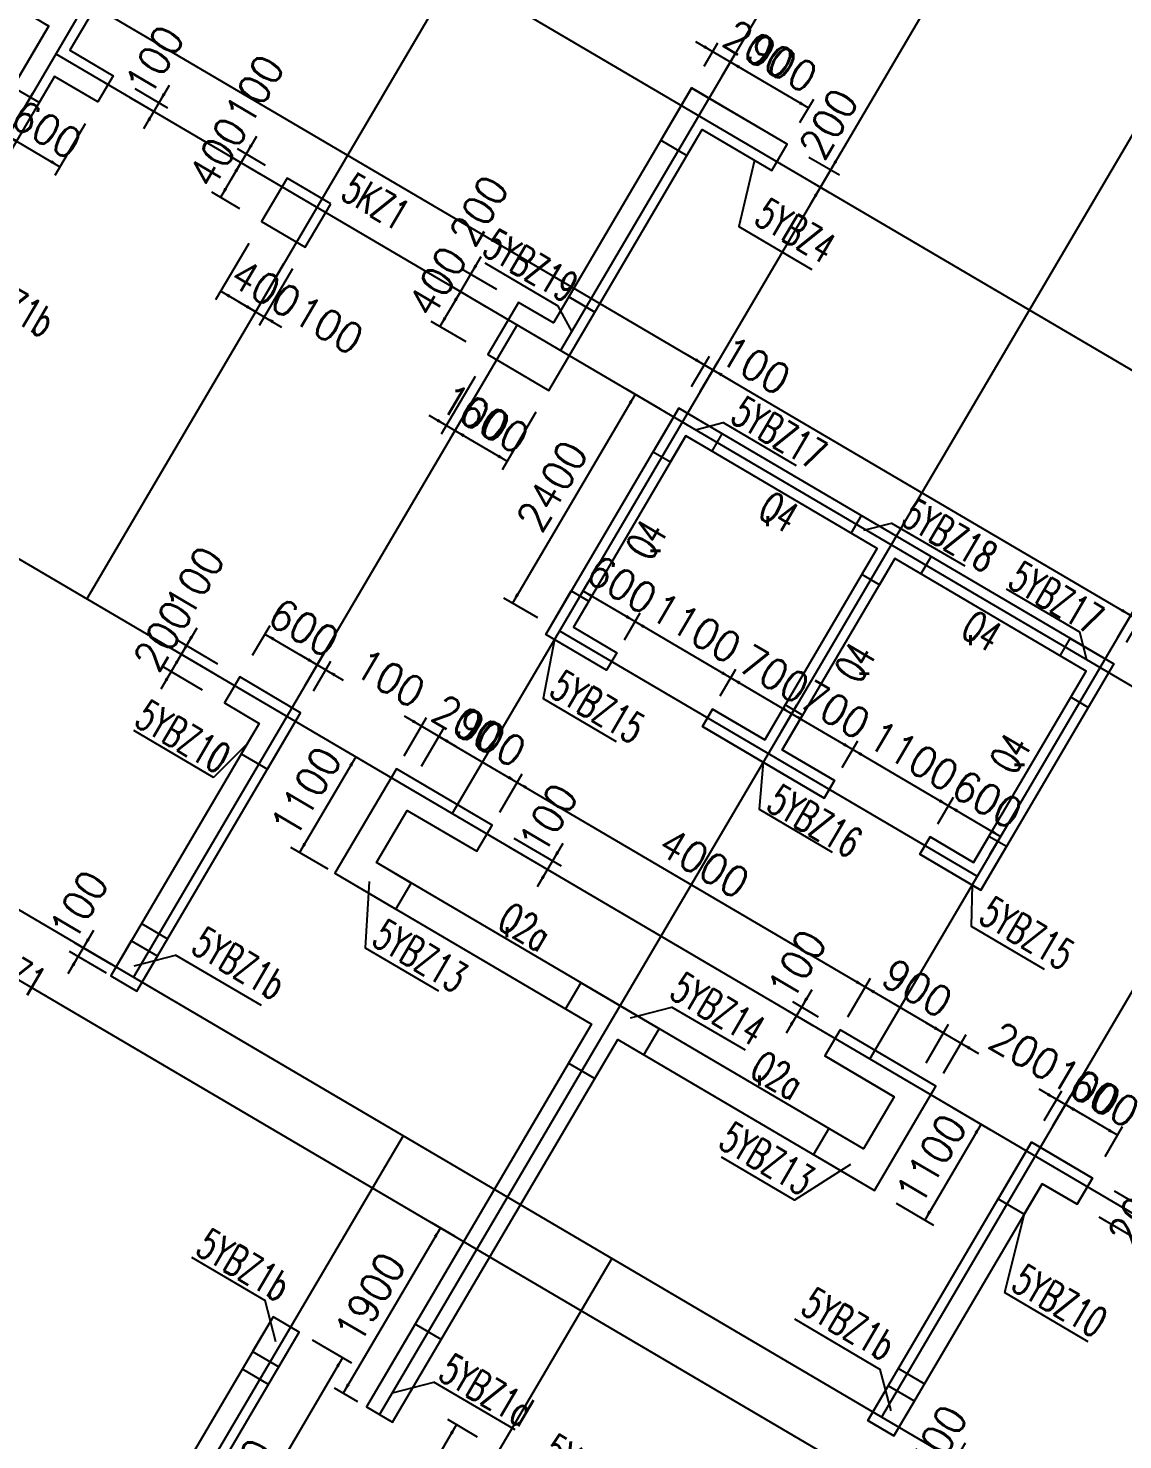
# Model space of a CAD drawing. Extents: x 387171 to 699106, y 11966 to 245688.
# Drawn here: x 504530 to 515374, y 169852 to 183842 of the extents above; entities that cross this region are included whole.
import ezdxf

# ---------------------------------------------------------------- set-up
doc = ezdxf.new("R2010")
doc.units = 0
doc.header["$LTSCALE"] = 100
doc.header["$MEASUREMENT"] = 0
doc.linetypes.add('DASHED', pattern=[19.05, 12.7, -6.35])
for name, color, linetype in [('b边缘构件', 235, 'Continuous'), ('colu-主楼', 7, 'Continuous'), ('COLU_DASH', 9, 'DASHED'), ('DOTE', 253, 'Continuous'), ('wall-主楼', 2, 'Continuous'), ('Y阴影', 254, 'Continuous'), ('剪力墙身标注', 7, 'Continuous'), ('小尺寸', 4, 'Continuous'), ('边缘构件标注', 1, 'Continuous')]:
    doc.layers.add(name, color=color, linetype=linetype)
doc.styles.get("Standard").update_dxf_attribs({"font": 'standard'})
doc.dimstyles.get("Standard").update_dxf_attribs({"dimtxt": 300, "dimasz": 100, "dimexe": 100, "dimexo": 250, "dimgap": 100, "dimtad": 0, "dimtoh": 1, "dimdec": 0, "dimdsep": 46, "dimcen": 0.09, "dimclrt": 7, "dimadec": 0, "dimazin": 0, "dimtfac": 1, "dimtdec": 4, "dimtofl": 0, "dimtmove": 0, "dimatfit": 3, "dimfxl": 1, "dimtolj": 1, "dimtzin": 0, "dimarcsym": 0})

# ---------------------------------------------------------------- blocks, each defined once
blk = doc.blocks.new('*D4213')
at = {"layer": '小尺寸', "color": 0, "linetype": 'ByBlock', "lineweight": -2}
for p, q in [((506790, 182769), (506536, 182338)), ((506880, 182483), (506602, 182647)), ((506829, 182397), (506551, 182561))]:
    blk.add_line(p, q, dxfattribs=at)
for points in [[(506688, 182596), (506725, 182691), (506753, 182674)], [(506637, 182510), (506601, 182415), (506572, 182432)]]:
    blk.add_solid(points, dxfattribs=at)
at = {"layer": '小尺寸', "color": 7, "linetype": 'Continuous', "lineweight": -2, "insert": (506772, 183232), "char_height": 300, "width": 476.67, "attachment_point": 5, "rotation": 59.5454}
blk.add_mtext('100', dxfattribs=at)
blk = doc.blocks.new('*D2157')
at = {"layer": '小尺寸', "color": 0, "linetype": 'ByBlock', "lineweight": -2}
for p, q in [((506637, 182510), (506435, 182165)), ((506829, 182397), (506551, 182561)), ((506627, 182052), (506349, 182216))]:
    blk.add_line(p, q, dxfattribs=at)
for points in [[(506637, 182510), (506601, 182415), (506572, 182432)], [(506435, 182165), (506471, 182260), (506500, 182243)]]:
    blk.add_solid(points, dxfattribs=at)
at = {"layer": '小尺寸', "color": 7, "linetype": 'Continuous', "lineweight": -2, "insert": (506407, 182611), "char_height": 300, "width": 576.67, "attachment_point": 5, "rotation": 59.5454}
blk.add_mtext('400', dxfattribs=at)
blk = doc.blocks.new('*D893')
at = {"layer": '小尺寸', "color": 0, "linetype": 'ByBlock', "lineweight": -2}
for p, q in [((506716, 181710), (506386, 181150)), ((507060, 181507), (506731, 180947)), ((506437, 181236), (506782, 181033))]:
    blk.add_line(p, q, dxfattribs=at)
for points in [[(506437, 181236), (506531, 181200), (506515, 181171)], [(506782, 181033), (506687, 181070), (506704, 181098)]]:
    blk.add_solid(points, dxfattribs=at)
at = {"layer": '小尺寸', "color": 7, "linetype": 'Continuous', "lineweight": -2, "insert": (506883, 181264), "char_height": 300, "width": 576.67, "attachment_point": 5, "rotation": 329.5454}
blk.add_mtext('400', dxfattribs=at)
blk = doc.blocks.new('*D1438')
at = {"layer": '小尺寸', "color": 0, "linetype": 'ByBlock', "lineweight": -2}
for p, q in [((507060, 181507), (506731, 180947)), ((507147, 181457), (506817, 180896)), ((506609, 181135), (507040, 180881))]:
    blk.add_line(p, q, dxfattribs=at)
for points in [[(506782, 181033), (506687, 181070), (506704, 181098)], [(506868, 180983), (506962, 180946), (506946, 180917)]]:
    blk.add_solid(points, dxfattribs=at)
at = {"layer": '小尺寸', "color": 7, "linetype": 'Continuous', "lineweight": -2, "insert": (507503, 180899), "char_height": 300, "width": 476.67, "attachment_point": 5, "rotation": 329.5454}
blk.add_mtext('100', dxfattribs=at)
blk = doc.blocks.new('*D2884')
at = {"layer": '小尺寸', "color": 0, "linetype": 'ByBlock', "lineweight": -2}
for p, q in [((513372, 169850), (513800, 169598)), ((513322, 169763), (513749, 169512)), ((513561, 169390), (513815, 169821))]:
    blk.add_line(p, q, dxfattribs=at)
for points in [[(513713, 169649), (513750, 169744), (513778, 169727)], [(513663, 169563), (513626, 169468), (513598, 169485)]]:
    blk.add_solid(points, dxfattribs=at)
at = {"layer": '小尺寸', "color": 7, "linetype": 'Continuous', "lineweight": -2, "insert": (513542, 169850), "char_height": 300, "width": 476.67, "attachment_point": 5, "rotation": 59.5454}
blk.add_mtext('100', dxfattribs=at)
blk = doc.blocks.new('*D25')
at = {"layer": '小尺寸', "color": 0, "linetype": 'ByBlock', "lineweight": -2}
for p, q in [((504572, 183195), (504275, 182688)), ((505093, 182896), (504792, 182384)), ((504325, 182775), (504842, 182470))]:
    blk.add_line(p, q, dxfattribs=at)
for points in [[(504325, 182775), (504420, 182738), (504403, 182709)], [(504842, 182470), (504748, 182507), (504765, 182535)]]:
    blk.add_solid(points, dxfattribs=at)
at = {"layer": '小尺寸', "color": 7, "linetype": 'Continuous', "lineweight": -2, "insert": (504711, 182838), "char_height": 300, "width": 556.67, "attachment_point": 5, "rotation": 329.5454}
blk.add_mtext('600', dxfattribs=at)
blk = doc.blocks.new('*D315')
at = {"layer": '小尺寸', "color": 0, "linetype": 'ByBlock', "lineweight": -2}
for p, q in [((505926, 183276), (505673, 182845)), ((505536, 183157), (505860, 182967)), ((505587, 183244), (505911, 183053))]:
    blk.add_line(p, q, dxfattribs=at)
for points in [[(505825, 183104), (505861, 183199), (505890, 183182)], [(505774, 183018), (505738, 182923), (505709, 182940)]]:
    blk.add_solid(points, dxfattribs=at)
at = {"layer": '小尺寸', "color": 7, "linetype": 'Continuous', "lineweight": -2, "insert": (505781, 183522), "char_height": 300, "width": 476.67, "attachment_point": 5, "rotation": 59.5454}
blk.add_mtext('100', dxfattribs=at)
blk = doc.blocks.new('*D1390')
at = {"layer": '小尺寸', "color": 0, "linetype": 'ByBlock', "lineweight": -2}
for p, q in [((509015, 181576), (508711, 181059)), ((509172, 181252), (508827, 181455)), ((509071, 181079), (508726, 181282))]:
    blk.add_line(p, q, dxfattribs=at)
for points in [[(508914, 181404), (508950, 181499), (508979, 181482)], [(508812, 181231), (508776, 181137), (508747, 181154)]]:
    blk.add_solid(points, dxfattribs=at)
at = {"layer": '小尺寸', "color": 7, "linetype": 'Continuous', "lineweight": -2, "insert": (508995, 182035), "char_height": 300, "width": 566.67, "attachment_point": 5, "rotation": 59.5454}
blk.add_mtext('200', dxfattribs=at)
blk = doc.blocks.new('*D985')
at = {"layer": '小尺寸', "color": 0, "linetype": 'ByBlock', "lineweight": -2}
for p, q in [((508812, 181231), (508609, 180887)), ((509071, 181079), (508726, 181282)), ((508868, 180734), (508523, 180937))]:
    blk.add_line(p, q, dxfattribs=at)
for points in [[(508812, 181231), (508776, 181137), (508747, 181154)], [(508609, 180887), (508646, 180981), (508674, 180964)]]:
    blk.add_solid(points, dxfattribs=at)
at = {"layer": '小尺寸', "color": 7, "linetype": 'Continuous', "lineweight": -2, "insert": (508582, 181332), "char_height": 300, "width": 576.67, "attachment_point": 5, "rotation": 59.5454}
blk.add_mtext('400', dxfattribs=at)
blk = doc.blocks.new('*D1910')
at = {"layer": '小尺寸', "color": 0, "linetype": 'ByBlock', "lineweight": -2}
for p, q in [((511140, 183711), (511658, 183407)), ((511228, 183465), (511363, 183696)), ((511400, 183364), (511536, 183595))]:
    blk.add_line(p, q, dxfattribs=at)
for points in [[(511313, 183610), (511218, 183646), (511235, 183675)], [(511485, 183508), (511580, 183472), (511563, 183443)]]:
    blk.add_solid(points, dxfattribs=at)
at = {"layer": '小尺寸', "color": 7, "linetype": 'Continuous', "lineweight": -2, "insert": (511768, 183632), "char_height": 300, "width": 566.67, "attachment_point": 5, "rotation": 329.5454}
blk.add_mtext('200', dxfattribs=at)
blk = doc.blocks.new('*D1512')
at = {"layer": '小尺寸', "color": 0, "linetype": 'ByBlock', "lineweight": -2}
for p, q in [((511400, 183364), (511536, 183595)), ((511485, 183508), (512261, 183052)), ((512176, 182908), (512312, 183138))]:
    blk.add_line(p, q, dxfattribs=at)
for points in [[(511485, 183508), (511580, 183472), (511563, 183443)], [(512261, 183052), (512166, 183089), (512183, 183117)]]:
    blk.add_solid(points, dxfattribs=at)
at = {"layer": '小尺寸', "color": 7, "linetype": 'Continuous', "lineweight": -2, "insert": (512000, 183496), "char_height": 300, "width": 556.67, "attachment_point": 5, "rotation": 329.5454}
blk.add_mtext('900', dxfattribs=at)
blk = doc.blocks.new('*D2429')
at = {"layer": '小尺寸', "color": 0, "linetype": 'ByBlock', "lineweight": -2}
for p, q in [((508957, 180392), (508620, 179820)), ((509043, 180342), (508706, 179769)), ((508499, 180007), (508930, 179754))]:
    blk.add_line(p, q, dxfattribs=at)
for points in [[(508671, 179906), (508576, 179942), (508593, 179971)], [(508757, 179855), (508852, 179819), (508835, 179790)]]:
    blk.add_solid(points, dxfattribs=at)
at = {"layer": '小尺寸', "color": 7, "linetype": 'Continuous', "lineweight": -2, "insert": (508958, 180027), "char_height": 300, "width": 476.67, "attachment_point": 5, "rotation": 329.5454}
blk.add_mtext('100', dxfattribs=at)
blk = doc.blocks.new('*D2023')
at = {"layer": '小尺寸', "color": 0, "linetype": 'ByBlock', "lineweight": -2}
for p, q in [((509043, 180342), (508706, 179769)), ((509560, 180037), (509224, 179465)), ((508757, 179855), (509274, 179551))]:
    blk.add_line(p, q, dxfattribs=at)
for points in [[(508757, 179855), (508852, 179819), (508835, 179790)], [(509274, 179551), (509180, 179588), (509197, 179616)]]:
    blk.add_solid(points, dxfattribs=at)
at = {"layer": '小尺寸', "color": 7, "linetype": 'Continuous', "lineweight": -2, "insert": (509143, 179919), "char_height": 300, "width": 556.67, "attachment_point": 5, "rotation": 329.5454}
blk.add_mtext('600', dxfattribs=at)
blk = doc.blocks.new('*D2918')
at = {"layer": '小尺寸', "color": 0, "linetype": 'ByBlock', "lineweight": -2}
for p, q in [((511056, 180608), (511487, 180355)), ((511102, 180291), (511279, 180593)), ((511188, 180241), (511365, 180542))]:
    blk.add_line(p, q, dxfattribs=at)
for points in [[(511228, 180507), (511134, 180543), (511150, 180572)], [(511314, 180456), (511409, 180420), (511392, 180391)]]:
    blk.add_solid(points, dxfattribs=at)
at = {"layer": '小尺寸', "color": 7, "linetype": 'Continuous', "lineweight": -2, "insert": (511733, 180500), "char_height": 300, "width": 476.67, "attachment_point": 5, "rotation": 329.5454}
blk.add_mtext('100', dxfattribs=at)
blk = doc.blocks.new('*D3090')
at = {"layer": '小尺寸', "color": 0, "linetype": 'ByBlock', "lineweight": -2}
for p, q in [((515280, 178125), (515711, 177871)), ((515325, 177808), (515503, 178109)), ((515412, 177757), (515589, 178059))]:
    blk.add_line(p, q, dxfattribs=at)
for points in [[(515452, 178023), (515358, 178059), (515374, 178088)], [(515538, 177972), (515633, 177936), (515616, 177907)]]:
    blk.add_solid(points, dxfattribs=at)
at = {"layer": '小尺寸', "color": 7, "linetype": 'Continuous', "lineweight": -2, "insert": (515957, 178016), "char_height": 300, "width": 476.67, "attachment_point": 5, "rotation": 329.5454}
blk.add_mtext('100', dxfattribs=at)
blk = doc.blocks.new('*D2856')
at = {"layer": '小尺寸', "color": 0, "linetype": 'ByBlock', "lineweight": -2}
for p, q in [((510543, 180213), (509327, 178145)), ((510795, 180066), (510457, 180264)), ((509578, 177997), (509241, 178195))]:
    blk.add_line(p, q, dxfattribs=at)
for points in [[(510543, 180213), (510507, 180119), (510478, 180136)], [(509327, 178145), (509363, 178239), (509392, 178222)]]:
    blk.add_solid(points, dxfattribs=at)
at = {"layer": '小尺寸', "color": 7, "linetype": 'Continuous', "lineweight": -2, "insert": (509720, 179306), "char_height": 300, "width": 785, "attachment_point": 5, "rotation": 59.5454}
blk.add_mtext('2400', dxfattribs=at)
blk = doc.blocks.new('*D3601')
at = {"layer": '小尺寸', "color": 0, "linetype": 'ByBlock', "lineweight": -2}
for p, q in [((509921, 178085), (510077, 178351)), ((510026, 178265), (510543, 177961)), ((510438, 177781), (510594, 178047))]:
    blk.add_line(p, q, dxfattribs=at)
for points in [[(510026, 178265), (510121, 178229), (510104, 178200)], [(510543, 177961), (510449, 177997), (510466, 178026)]]:
    blk.add_solid(points, dxfattribs=at)
at = {"layer": '小尺寸', "color": 7, "linetype": 'Continuous', "lineweight": -2, "insert": (510411, 178328), "char_height": 300, "width": 556.67, "attachment_point": 5, "rotation": 329.5454}
blk.add_mtext('600', dxfattribs=at)
blk = doc.blocks.new('*D3360')
at = {"layer": '小尺寸', "color": 0, "linetype": 'ByBlock', "lineweight": -2}
for p, q in [((510438, 177781), (510594, 178047)), ((510543, 177961), (511491, 177403)), ((511386, 177224), (511542, 177489))]:
    blk.add_line(p, q, dxfattribs=at)
for points in [[(510543, 177961), (510638, 177924), (510621, 177896)], [(511491, 177403), (511397, 177440), (511414, 177468)]]:
    blk.add_solid(points, dxfattribs=at)
at = {"layer": '小尺寸', "color": 7, "linetype": 'Continuous', "lineweight": -2, "insert": (511144, 177898), "char_height": 300, "width": 685, "attachment_point": 5, "rotation": 329.5454}
blk.add_mtext('1100', dxfattribs=at)
blk = doc.blocks.new('*D4127')
at = {"layer": '小尺寸', "color": 0, "linetype": 'ByBlock', "lineweight": -2}
for p, q in [((511386, 177224), (511542, 177489)), ((511491, 177403), (512095, 177048)), ((511989, 176869), (512146, 177135))]:
    blk.add_line(p, q, dxfattribs=at)
for points in [[(511491, 177403), (511586, 177367), (511569, 177338)], [(512095, 177048), (512000, 177085), (512017, 177113)]]:
    blk.add_solid(points, dxfattribs=at)
at = {"layer": '小尺寸', "color": 7, "linetype": 'Continuous', "lineweight": -2, "insert": (511920, 177441), "char_height": 300, "width": 566.67, "attachment_point": 5, "rotation": 329.5454}
blk.add_mtext('700', dxfattribs=at)
blk = doc.blocks.new('*D3874')
at = {"layer": '小尺寸', "color": 0, "linetype": 'ByBlock', "lineweight": -2}
for p, q in [((511989, 176869), (512146, 177135)), ((512095, 177048), (512698, 176694)), ((512593, 176514), (512749, 176780))]:
    blk.add_line(p, q, dxfattribs=at)
for points in [[(512095, 177048), (512190, 177012), (512173, 176983)], [(512698, 176694), (512604, 176730), (512621, 176759)]]:
    blk.add_solid(points, dxfattribs=at)
at = {"layer": '小尺寸', "color": 7, "linetype": 'Continuous', "lineweight": -2, "insert": (512523, 177087), "char_height": 300, "width": 566.67, "attachment_point": 5, "rotation": 329.5454}
blk.add_mtext('700', dxfattribs=at)
blk = doc.blocks.new('*D4611')
at = {"layer": '小尺寸', "color": 0, "linetype": 'ByBlock', "lineweight": -2}
for p, q in [((512593, 176514), (512749, 176780)), ((512698, 176694), (513647, 176136)), ((513541, 175957), (513697, 176222))]:
    blk.add_line(p, q, dxfattribs=at)
for points in [[(512698, 176694), (512793, 176657), (512776, 176629)], [(513647, 176136), (513552, 176172), (513569, 176201)]]:
    blk.add_solid(points, dxfattribs=at)
at = {"layer": '小尺寸', "color": 7, "linetype": 'Continuous', "lineweight": -2, "insert": (513299, 176630), "char_height": 300, "width": 685, "attachment_point": 5, "rotation": 329.5454}
blk.add_mtext('1100', dxfattribs=at)
blk = doc.blocks.new('*D4353')
at = {"layer": '小尺寸', "color": 0, "linetype": 'ByBlock', "lineweight": -2}
for p, q in [((513541, 175957), (513697, 176222)), ((513647, 176136), (514164, 175832)), ((514058, 175653), (514214, 175918))]:
    blk.add_line(p, q, dxfattribs=at)
for points in [[(513647, 176136), (513741, 176100), (513724, 176071)], [(514164, 175832), (514069, 175868), (514086, 175897)]]:
    blk.add_solid(points, dxfattribs=at)
at = {"layer": '小尺寸', "color": 7, "linetype": 'Continuous', "lineweight": -2, "insert": (514032, 176200), "char_height": 300, "width": 556.67, "attachment_point": 5, "rotation": 329.5454}
blk.add_mtext('600', dxfattribs=at)
blk = doc.blocks.new('*D3010')
at = {"layer": '小尺寸', "color": 0, "linetype": 'ByBlock', "lineweight": -2}
for p, q in [((506752, 177629), (506925, 177924)), ((506875, 177838), (507392, 177533)), ((507269, 177324), (507443, 177620))]:
    blk.add_line(p, q, dxfattribs=at)
for points in [[(506875, 177838), (506969, 177801), (506952, 177773)], [(507392, 177533), (507297, 177570), (507314, 177598)]]:
    blk.add_solid(points, dxfattribs=at)
at = {"layer": '小尺寸', "color": 7, "linetype": 'Continuous', "lineweight": -2, "insert": (507260, 177901), "char_height": 300, "width": 556.67, "attachment_point": 5, "rotation": 329.5454}
blk.add_mtext('600', dxfattribs=at)
blk = doc.blocks.new('*D2755')
at = {"layer": '小尺寸', "color": 0, "linetype": 'ByBlock', "lineweight": -2}
for p, q in [((507219, 177635), (507650, 177381)), ((507269, 177324), (507443, 177620)), ((507355, 177274), (507529, 177569))]:
    blk.add_line(p, q, dxfattribs=at)
for points in [[(507392, 177533), (507297, 177570), (507314, 177598)], [(507478, 177483), (507573, 177446), (507556, 177418)]]:
    blk.add_solid(points, dxfattribs=at)
at = {"layer": '小尺寸', "color": 7, "linetype": 'Continuous', "lineweight": -2, "insert": (508114, 177399), "char_height": 300, "width": 476.67, "attachment_point": 5, "rotation": 329.5454}
blk.add_mtext('100', dxfattribs=at)
blk = doc.blocks.new('*D2936')
at = {"layer": '小尺寸', "color": 0, "linetype": 'ByBlock', "lineweight": -2}
for p, q in [((506199, 177896), (505945, 177465)), ((506359, 177454), (505960, 177688)), ((506409, 177540), (506011, 177774))]:
    blk.add_line(p, q, dxfattribs=at)
for points in [[(506097, 177723), (506134, 177818), (506162, 177801)], [(506047, 177637), (506010, 177543), (505982, 177559)]]:
    blk.add_solid(points, dxfattribs=at)
at = {"layer": '小尺寸', "color": 7, "linetype": 'Continuous', "lineweight": -2, "insert": (506181, 178359), "char_height": 300, "width": 476.67, "attachment_point": 5, "rotation": 59.5454}
blk.add_mtext('100', dxfattribs=at)
blk = doc.blocks.new('*D3839')
at = {"layer": '小尺寸', "color": 0, "linetype": 'ByBlock', "lineweight": -2}
for p, q in [((506148, 177810), (505844, 177292)), ((506359, 177454), (505960, 177688)), ((506257, 177281), (505859, 177515))]:
    blk.add_line(p, q, dxfattribs=at)
for points in [[(506047, 177637), (506083, 177732), (506112, 177715)], [(505945, 177465), (505909, 177370), (505880, 177387)]]:
    blk.add_solid(points, dxfattribs=at)
at = {"layer": '小尺寸', "color": 7, "linetype": 'Continuous', "lineweight": -2, "insert": (505864, 177820), "char_height": 300, "width": 566.67, "attachment_point": 5, "rotation": 59.5454}
blk.add_mtext('200', dxfattribs=at)
blk = doc.blocks.new('*D3432')
at = {"layer": '小尺寸', "color": 0, "linetype": 'ByBlock', "lineweight": -2}
for p, q in [((505176, 174901), (504923, 174470)), ((505356, 174563), (504989, 174779)), ((505305, 174477), (504938, 174693))]:
    blk.add_line(p, q, dxfattribs=at)
for points in [[(505075, 174728), (505111, 174823), (505140, 174806)], [(505024, 174642), (504988, 174547), (504959, 174564)]]:
    blk.add_solid(points, dxfattribs=at)
at = {"layer": '小尺寸', "color": 7, "linetype": 'Continuous', "lineweight": -2, "insert": (505031, 175147), "char_height": 300, "width": 476.67, "attachment_point": 5, "rotation": 59.5454}
blk.add_mtext('100', dxfattribs=at)
blk = doc.blocks.new('*D4333')
at = {"layer": '小尺寸', "color": 0, "linetype": 'ByBlock', "lineweight": -2}
for p, q in [((508253, 176630), (508477, 177011)), ((508254, 177027), (508771, 176722)), ((508425, 176529), (508649, 176910))]:
    blk.add_line(p, q, dxfattribs=at)
for points in [[(508426, 176925), (508332, 176962), (508349, 176990)], [(508599, 176824), (508693, 176787), (508676, 176759)]]:
    blk.add_solid(points, dxfattribs=at)
at = {"layer": '小尺寸', "color": 7, "linetype": 'Continuous', "lineweight": -2, "insert": (508882, 176947), "char_height": 300, "width": 566.67, "attachment_point": 5, "rotation": 329.5454}
blk.add_mtext('200', dxfattribs=at)
blk = doc.blocks.new('*D3948')
at = {"layer": '小尺寸', "color": 0, "linetype": 'ByBlock', "lineweight": -2}
for p, q in [((508425, 176529), (508649, 176910)), ((508599, 176824), (509375, 176368)), ((509201, 176072), (509425, 176454))]:
    blk.add_line(p, q, dxfattribs=at)
for points in [[(508599, 176824), (508693, 176787), (508676, 176759)], [(509375, 176368), (509280, 176404), (509297, 176433)]]:
    blk.add_solid(points, dxfattribs=at)
at = {"layer": '小尺寸', "color": 7, "linetype": 'Continuous', "lineweight": -2, "insert": (509113, 176811), "char_height": 300, "width": 556.67, "attachment_point": 5, "rotation": 329.5454}
blk.add_mtext('900', dxfattribs=at)
blk = doc.blocks.new('*D193')
at = {"layer": '小尺寸', "color": 0, "linetype": 'ByBlock', "lineweight": -2}
for p, q in [((509201, 176072), (509425, 176454)), ((509375, 176368), (512823, 174340)), ((512649, 174045), (512873, 174426))]:
    blk.add_line(p, q, dxfattribs=at)
for points in [[(509375, 176368), (509469, 176331), (509452, 176303)], [(512823, 174340), (512728, 174377), (512745, 174405)]]:
    blk.add_solid(points, dxfattribs=at)
at = {"layer": '小尺寸', "color": 7, "linetype": 'Continuous', "lineweight": -2, "insert": (511225, 175569), "char_height": 300, "width": 790, "attachment_point": 5, "rotation": 329.5454}
blk.add_mtext('4000', dxfattribs=at)
blk = doc.blocks.new('*D4446')
at = {"layer": '小尺寸', "color": 0, "linetype": 'ByBlock', "lineweight": -2}
for p, q in [((512649, 174045), (512873, 174426)), ((512823, 174340), (513598, 173884)), ((513425, 173589), (513649, 173970))]:
    blk.add_line(p, q, dxfattribs=at)
for points in [[(512823, 174340), (512917, 174304), (512900, 174275)], [(513598, 173884), (513504, 173920), (513521, 173949)]]:
    blk.add_solid(points, dxfattribs=at)
at = {"layer": '小尺寸', "color": 7, "linetype": 'Continuous', "lineweight": -2, "insert": (513337, 174328), "char_height": 300, "width": 556.67, "attachment_point": 5, "rotation": 329.5454}
blk.add_mtext('900', dxfattribs=at)
blk = doc.blocks.new('*D694')
at = {"layer": '小尺寸', "color": 0, "linetype": 'ByBlock', "lineweight": -2}
for p, q in [((513425, 173589), (513649, 173970)), ((513426, 173985), (513943, 173681)), ((513597, 173487), (513822, 173869))]:
    blk.add_line(p, q, dxfattribs=at)
for points in [[(513598, 173884), (513504, 173920), (513521, 173949)], [(513771, 173783), (513866, 173746), (513849, 173718)]]:
    blk.add_solid(points, dxfattribs=at)
at = {"layer": '小尺寸', "color": 7, "linetype": 'Continuous', "lineweight": -2, "insert": (514402, 173702), "char_height": 300, "width": 566.67, "attachment_point": 5, "rotation": 329.5454}
blk.add_mtext('200', dxfattribs=at)
blk = doc.blocks.new('*D868')
at = {"layer": '小尺寸', "color": 0, "linetype": 'ByBlock', "lineweight": -2}
for p, q in [((509290, 175730), (509760, 175454)), ((509340, 175816), (509811, 175540)), ((509826, 175763), (509573, 175332))]:
    blk.add_line(p, q, dxfattribs=at)
for points in [[(509725, 175590), (509761, 175685), (509790, 175668)], [(509674, 175504), (509638, 175410), (509609, 175426)]]:
    blk.add_solid(points, dxfattribs=at)
at = {"layer": '小尺寸', "color": 7, "linetype": 'Continuous', "lineweight": -2, "insert": (509681, 176009), "char_height": 300, "width": 476.67, "attachment_point": 5, "rotation": 59.5454}
blk.add_mtext('100', dxfattribs=at)
blk = doc.blocks.new('*D629')
at = {"layer": '小尺寸', "color": 0, "linetype": 'ByBlock', "lineweight": -2}
for p, q in [((512292, 174313), (512038, 173882)), ((512358, 174042), (512104, 174191)), ((512307, 173956), (512054, 174105))]:
    blk.add_line(p, q, dxfattribs=at)
for points in [[(512190, 174141), (512227, 174235), (512256, 174218)], [(512140, 174055), (512103, 173960), (512075, 173977)]]:
    blk.add_solid(points, dxfattribs=at)
at = {"layer": '小尺寸', "color": 7, "linetype": 'Continuous', "lineweight": -2, "insert": (512146, 174559), "char_height": 300, "width": 476.67, "attachment_point": 5, "rotation": 59.5454}
blk.add_mtext('100', dxfattribs=at)
blk = doc.blocks.new('*D1380')
at = {"layer": '小尺寸', "color": 0, "linetype": 'ByBlock', "lineweight": -2}
for p, q in [((507344, 170842), (507731, 170615)), ((507644, 170665), (506022, 167907)), ((505722, 168084), (506109, 167856))]:
    blk.add_line(p, q, dxfattribs=at)
for points in [[(507644, 170665), (507608, 170571), (507579, 170588)], [(506022, 167907), (506059, 168002), (506087, 167985)]]:
    blk.add_solid(points, dxfattribs=at)
at = {"layer": '小尺寸', "color": 7, "linetype": 'Continuous', "lineweight": -2, "insert": (506618, 169413), "char_height": 300, "width": 780, "attachment_point": 5, "rotation": 59.5454}
blk.add_mtext('3200', dxfattribs=at)
blk = doc.blocks.new('*D1902')
at = {"layer": '小尺寸', "color": 0, "linetype": 'ByBlock', "lineweight": -2}
for p, q in [((508774, 170002), (507152, 167243)), ((508982, 169879), (508687, 170052)), ((507360, 167121), (507065, 167294))]:
    blk.add_line(p, q, dxfattribs=at)
for points in [[(508774, 170002), (508737, 169907), (508708, 169924)], [(507152, 167243), (507188, 167338), (507217, 167321)]]:
    blk.add_solid(points, dxfattribs=at)
at = {"layer": '小尺寸', "color": 7, "linetype": 'Continuous', "lineweight": -2, "insert": (507747, 168749), "char_height": 300, "width": 780, "attachment_point": 5, "rotation": 59.5454}
blk.add_mtext('3200', dxfattribs=at)
blk = doc.blocks.new('*D1760')
at = {"layer": '小尺寸', "color": 0, "linetype": 'ByBlock', "lineweight": -2}
for p, q in [((514682, 172965), (514856, 173261)), ((515323, 172870), (514805, 173174)), ((515200, 172661), (515373, 172956))]:
    blk.add_line(p, q, dxfattribs=at)
for points in [[(514805, 173174), (514900, 173138), (514883, 173109)], [(515323, 172870), (515228, 172907), (515245, 172935)]]:
    blk.add_solid(points, dxfattribs=at)
at = {"layer": '小尺寸', "color": 7, "linetype": 'Continuous', "lineweight": -2, "insert": (515191, 173238), "char_height": 300, "width": 556.67, "attachment_point": 5, "rotation": 329.5454}
blk.add_mtext('600', dxfattribs=at)
blk = doc.blocks.new('*D2681')
at = {"layer": '小尺寸', "color": 0, "linetype": 'ByBlock', "lineweight": -2}
for p, q in [((514978, 173073), (514547, 173326)), ((514596, 173016), (514770, 173311)), ((514682, 172965), (514856, 173261))]:
    blk.add_line(p, q, dxfattribs=at)
for points in [[(514719, 173225), (514624, 173261), (514641, 173290)], [(514805, 173174), (514900, 173138), (514883, 173109)]]:
    blk.add_solid(points, dxfattribs=at)
at = {"layer": '小尺寸', "color": 7, "linetype": 'Continuous', "lineweight": -2, "insert": (515007, 173346), "char_height": 300, "width": 476.67, "attachment_point": 5, "rotation": 329.5454}
blk.add_mtext('100', dxfattribs=at)
blk = doc.blocks.new('*D3679')
at = {"layer": '小尺寸', "color": 0, "linetype": 'ByBlock', "lineweight": -2}
for p, q in [((515238, 172233), (515798, 171903)), ((515289, 172319), (515849, 171990)), ((515611, 171782), (515864, 172213))]:
    blk.add_line(p, q, dxfattribs=at)
for points in [[(515763, 172040), (515799, 172135), (515828, 172118)], [(515712, 171954), (515676, 171859), (515647, 171876)]]:
    blk.add_solid(points, dxfattribs=at)
at = {"layer": '小尺寸', "color": 7, "linetype": 'Continuous', "lineweight": -2, "insert": (515846, 172676), "char_height": 300, "width": 476.67, "attachment_point": 5, "rotation": 59.5454}
blk.add_mtext('100', dxfattribs=at)
blk = doc.blocks.new('*D4150')
at = {"layer": '小尺寸', "color": 0, "linetype": 'ByBlock', "lineweight": -2}
for p, q in [((508613, 171952), (507650, 170314)), ((508758, 171867), (508527, 172003)), ((507795, 170229), (507564, 170365))]:
    blk.add_line(p, q, dxfattribs=at)
for points in [[(508613, 171952), (508577, 171857), (508548, 171874)], [(507650, 170314), (507686, 170409), (507715, 170392)]]:
    blk.add_solid(points, dxfattribs=at)
at = {"layer": '小尺寸', "color": 7, "linetype": 'Continuous', "lineweight": -2, "insert": (507916, 171260), "char_height": 300, "width": 685, "attachment_point": 5, "rotation": 59.5454}
blk.add_mtext('1900', dxfattribs=at)
blk = doc.blocks.new('*D992')
at = {"layer": '小尺寸', "color": 0, "linetype": 'ByBlock', "lineweight": -2}
for p, q in [((513686, 173145), (514056, 172928)), ((513970, 172979), (513412, 172030)), ((513129, 172197), (513498, 171980))]:
    blk.add_line(p, q, dxfattribs=at)
for points in [[(513970, 172979), (513933, 172884), (513904, 172901)], [(513412, 172030), (513448, 172125), (513477, 172108)]]:
    blk.add_solid(points, dxfattribs=at)
at = {"layer": '小尺寸', "color": 7, "linetype": 'Continuous', "lineweight": -2, "insert": (513475, 172631), "char_height": 300, "width": 685, "attachment_point": 5, "rotation": 59.5454}
blk.add_mtext('1100', dxfattribs=at)
blk = doc.blocks.new('*D1184')
at = {"layer": '小尺寸', "color": 0, "linetype": 'ByBlock', "lineweight": -2}
for p, q in [((507775, 176621), (507218, 175672)), ((508059, 176454), (507689, 176671)), ((507501, 175506), (507132, 175723))]:
    blk.add_line(p, q, dxfattribs=at)
for points in [[(507775, 176621), (507739, 176526), (507710, 176543)], [(507218, 175672), (507254, 175767), (507283, 175750)]]:
    blk.add_solid(points, dxfattribs=at)
at = {"layer": '小尺寸', "color": 7, "linetype": 'Continuous', "lineweight": -2, "insert": (507281, 176273), "char_height": 300, "width": 685, "attachment_point": 5, "rotation": 59.5454}
blk.add_mtext('1100', dxfattribs=at)
blk = doc.blocks.new('*D2728')
at = {"layer": '小尺寸', "color": 0, "linetype": 'ByBlock', "lineweight": -2}
for p, q in [((515238, 172233), (515798, 171903)), ((515813, 172126), (515509, 171609)), ((515136, 172061), (515697, 171731))]:
    blk.add_line(p, q, dxfattribs=at)
for points in [[(515712, 171954), (515748, 172048), (515777, 172032)], [(515611, 171782), (515574, 171687), (515546, 171704)]]:
    blk.add_solid(points, dxfattribs=at)
at = {"layer": '小尺寸', "color": 7, "linetype": 'Continuous', "lineweight": -2, "insert": (515519, 172118), "char_height": 300, "width": 566.67, "attachment_point": 5, "rotation": 59.5454}
blk.add_mtext('200', dxfattribs=at)
blk = doc.blocks.new('*D3813')
at = {"layer": '小尺寸', "color": 0, "linetype": 'ByBlock', "lineweight": -2}
for p, q in [((512582, 182611), (512277, 182094)), ((512265, 182565), (512566, 182388)), ((512163, 182393), (512465, 182215))]:
    blk.add_line(p, q, dxfattribs=at)
for points in [[(512480, 182439), (512517, 182533), (512545, 182516)], [(512379, 182266), (512342, 182171), (512314, 182188)]]:
    blk.add_solid(points, dxfattribs=at)
at = {"layer": '小尺寸', "color": 7, "linetype": 'Continuous', "lineweight": -2, "insert": (512459, 182896), "char_height": 300, "width": 566.67, "attachment_point": 5, "rotation": 59.5454}
blk.add_mtext('200', dxfattribs=at)

msp = doc.modelspace()

# ---------------------------------------------------------------- hatches: boundary and pattern name
at = {"layer": 'Y阴影'}
h = msp.add_hatch(dxfattribs=at)
h.set_pattern_fill('ANSI31', color=256, scale=25, angle=-30.45463, style=0)
h.set_pattern_definition([])
edge = h.paths.add_edge_path(flags=0)
edge.add_line((504378, 183258.8), (504731.5, 183860.1))
edge.add_arc((504729.4, 183861.3), 2.5, 329.54537, 419.54537)
edge.add_line((504730.7, 183863.5), (504560.4, 183963.6))
edge.add_line((504560.4, 183963.6), (504660.5, 184133.9))
edge.add_arc((504658.3, 184135.1), 2.5, 329.54537, 419.54537)
edge.add_line((504659.6, 184137.3), (504403.2, 184288.1))
edge.add_line((504403.2, 184288.1), (504555.2, 184546.7))
edge.add_line((504555.2, 184546.7), (505244.8, 184141.2))
edge.add_line((505244.8, 184141.2), (504940.7, 183624))
edge.add_line((504940.7, 183624), (505371.8, 183370.6))
edge.add_line((505371.8, 183370.6), (505219.7, 183111.9))
edge.add_line((505219.7, 183111.9), (504788.7, 183365.4))
edge.add_line((504788.7, 183365.4), (504636.6, 183106.8))
edge.add_line((504636.6, 183106.8), (504378, 183258.8))
h = msp.add_hatch(dxfattribs=at)
h.set_pattern_fill('ANSI31', color=256, scale=25, angle=-30.45463, style=0)
h.set_pattern_definition([])
h.paths.add_polyline_path([(511101.1, 183249.9), (510796.8, 182732.5), (511055.4, 182580.4), (511207.5, 182839), (511897.1, 182433.5), (512049.3, 182692.4)], flags=0)
h = msp.add_hatch(dxfattribs=at)
h.set_pattern_fill('ANSI31', color=256, scale=25, angle=-30.45463, style=0)
h.set_pattern_definition([])
h.paths.add_polyline_path([(510143.1, 181028.8), (509884.5, 181180.8), (509732.6, 180922.5), (509387.8, 181125.2), (509083.5, 180607.7), (509686.9, 180252.9)], flags=0)
h = msp.add_hatch(dxfattribs=at)
h.set_pattern_fill('ANSI31', color=256, scale=25, angle=-30.45463, style=0)
h.set_pattern_definition([])
h.paths.add_polyline_path([(510974.8, 180075.7), (510721.4, 179644.7), (510893.8, 179543.3), (511045.8, 179802), (511304.4, 179649.9), (511405.8, 179822.3)], flags=0)
h = msp.add_hatch(dxfattribs=at)
h.set_pattern_fill('ANSI31', color=256, scale=25, angle=-30.45463, style=0)
h.set_pattern_definition([])
h.paths.add_polyline_path([(513474.7, 178605.8), (512785.1, 179011.3), (512683.7, 178838.9), (512942.3, 178686.9), (512790.2, 178428.3), (512962.6, 178326.9), (513114.7, 178585.5), (513373.3, 178433.4)], flags=0)
h = msp.add_hatch(dxfattribs=at)
h.set_pattern_fill('ANSI31', color=256, scale=25, angle=-30.45463, style=0)
h.set_pattern_definition([])
h.paths.add_polyline_path([(509657, 177834.5), (509910.4, 178265.5), (510082.8, 178164.1), (509930.8, 177905.5), (510361.8, 177652.1), (510260.4, 177479.7)], flags=0)
h = msp.add_hatch(dxfattribs=at)
h.set_pattern_fill('ANSI31', color=256, scale=25, angle=-30.45463, style=0)
h.set_pattern_definition([])
h.paths.add_polyline_path([(515285, 177541.5), (515031.5, 177110.4), (514859.1, 177211.8), (515011.2, 177470.4), (514752.6, 177622.5), (514853.9, 177794.9)], flags=0)
h = msp.add_hatch(dxfattribs=at)
h.set_pattern_fill('ANSI31', color=256, scale=25, angle=-30.45463, style=0)
h.set_pattern_definition([])
h.paths.add_polyline_path([(506624.9, 177413.1), (506472.9, 177154.5), (506817.8, 176951.7), (506640.4, 176650), (506899, 176497.9), (507228.5, 177058.2)], flags=0)
h = msp.add_hatch(dxfattribs=at)
h.set_pattern_fill('ANSI31', color=256, scale=25, angle=-30.45463, style=0)
h.set_pattern_definition([])
h.paths.add_polyline_path([(512030, 177135.2), (511827.2, 176790.4), (511309.9, 177094.6), (511208.6, 176922.2), (512415.5, 176212.5), (512516.9, 176384.9), (511999.6, 176689), (512202.4, 177033.8)], flags=0)
h = msp.add_hatch(dxfattribs=at)
h.set_pattern_fill('ANSI31', color=256, scale=25, angle=-30.45463, style=0)
h.set_pattern_definition([])
h.paths.add_polyline_path([(508176.7, 176500.7), (507568.5, 175466.3), (508171.9, 175111.5), (508324, 175370.1), (507979.2, 175572.8), (508283.3, 176090), (508972.9, 175684.6), (509125, 175943.2)], flags=0)
h = msp.add_hatch(dxfattribs=at)
h.set_pattern_fill('ANSI31', color=256, scale=25, angle=-30.45463, style=0)
h.set_pattern_definition([])
h.paths.add_polyline_path([(513967.1, 175300.2), (514220.6, 175731.2), (514048.1, 175832.6), (513896.1, 175574), (513465.1, 175827.4), (513363.7, 175655)], flags=0)
h = msp.add_hatch(dxfattribs=at)
h.set_pattern_fill('ANSI31', color=256, scale=25, angle=-30.45463, style=0)
h.set_pattern_definition([])
h.paths.add_polyline_path([(505550.7, 174796.6), (505347.9, 174451.8), (505606.6, 174299.7), (505809.3, 174644.6)], flags=0)
h = msp.add_hatch(dxfattribs=at)
h.set_pattern_fill('ANSI31', color=256, scale=25, angle=-30.45463, style=0)
h.set_pattern_definition([])
h.paths.add_polyline_path([(510004.9, 174381.7), (509852.9, 174123.1), (510111.5, 173971), (509883.4, 173583.1), (510142, 173431.1), (510370.1, 173819), (510628.7, 173666.9), (510780.8, 173925.5)], flags=0)
h = msp.add_hatch(dxfattribs=at)
h.set_pattern_fill('ANSI31', color=256, scale=25, angle=-30.45463, style=0)
h.set_pattern_definition([])
h.paths.add_polyline_path([(512573.1, 173915.7), (512421, 173657.1), (513110.7, 173251.6), (512806.5, 172734.4), (512461.7, 172937.2), (512309.7, 172678.6), (512913.1, 172323.8), (513521.3, 173358.2)], flags=0)
h = msp.add_hatch(dxfattribs=at)
h.set_pattern_fill('ANSI31', color=256, scale=25, angle=-30.45463, style=0)
h.set_pattern_definition([])
h.paths.add_polyline_path([(514469.6, 172800.7), (514140.1, 172240.3), (514398.7, 172088.3), (514576.1, 172390), (514921, 172187.2), (515073.1, 172445.8)], flags=0)
h = msp.add_hatch(dxfattribs=at)
h.set_pattern_fill('ANSI31', color=256, scale=25, angle=-30.45463, style=0)
h.set_pattern_definition([])
h.paths.add_polyline_path([(506955.8, 171070.3), (506753.1, 170725.5), (507011.7, 170573.4), (507214.5, 170918.2)], flags=0)
h = msp.add_hatch(dxfattribs=at)
h.set_pattern_fill('ANSI31', color=256, scale=25, angle=-30.45463, style=0)
h.set_pattern_definition([])
h.paths.add_polyline_path([(508362.8, 170997), (507881.3, 170178.1), (508139.9, 170026), (508621.4, 170845)], flags=0)
h = msp.add_hatch(dxfattribs=at)
h.set_pattern_fill('ANSI31', color=256, scale=25, angle=-30.45463, style=0)
h.set_pattern_definition([])
h.paths.add_polyline_path([(513050.4, 170387), (512847.6, 170042.2), (513106.2, 169890.1), (513309, 170234.9)], flags=0)

# ---------------------------------------------------------------- linework, layer by layer
at = {"layer": 'b边缘构件'}
msp.add_lwpolyline([(504378, 183258.8), (504731.5, 183860.1, 0.4142136), (504730.7, 183863.5), (504560.4, 183963.6), (504660.5, 184133.9, 0.4142136), (504659.6, 184137.3), (504403.2, 184288.1), (504555.2, 184546.7), (505244.8, 184141.2), (504940.7, 183624), (505371.8, 183370.6), (505219.7, 183111.9), (504788.7, 183365.4), (504636.6, 183106.8)], format="xyb", close=True, dxfattribs=at)
for points in [[(511101.1, 183249.9), (510796.8, 182732.5), (511055.4, 182580.4), (511207.5, 182839), (511897.1, 182433.5), (512049.3, 182692.4), (511101.1, 183249.9)], [(510143.1, 181028.8), (509884.5, 181180.8), (509732.6, 180922.5), (509387.8, 181125.2), (509083.5, 180607.7), (509686.9, 180252.9), (510143.1, 181028.8)], [(510974.8, 180075.7), (510721.4, 179644.7), (510893.8, 179543.3), (511045.8, 179802), (511304.4, 179649.9), (511405.8, 179822.3), (510974.8, 180075.7)], [(512962.6, 178326.9), (512790.2, 178428.3), (512942.3, 178686.9), (512683.7, 178838.9), (512785.1, 179011.3), (513474.7, 178605.8), (513373.3, 178433.4), (513114.7, 178585.5), (512962.6, 178326.9)], [(509657, 177834.5), (509910.4, 178265.5), (510082.8, 178164.1), (509930.8, 177905.5), (510361.8, 177652.1), (510260.4, 177479.7), (509657, 177834.5)], [(515285, 177541.5), (515031.5, 177110.4), (514859.1, 177211.8), (515011.2, 177470.4), (514752.6, 177622.5), (514853.9, 177794.9), (515285, 177541.5)], [(506624.9, 177413.1), (506472.9, 177154.5), (506817.8, 176951.7), (506640.4, 176650), (506899, 176497.9), (507228.5, 177058.2), (506624.9, 177413.1)], [(508176.7, 176500.7), (507568.5, 175466.3), (508171.9, 175111.5), (508324, 175370.1), (507979.2, 175572.8), (508283.3, 176090), (508972.9, 175684.6), (509125, 175943.2), (508176.7, 176500.7)], [(513967.1, 175300.2), (514220.6, 175731.2), (514048.1, 175832.6), (513896.1, 175574), (513465.1, 175827.4), (513363.7, 175655), (513967.1, 175300.2)], [(505550.7, 174796.6), (505347.9, 174451.8), (505606.6, 174299.7), (505809.3, 174644.6), (505550.7, 174796.6)], [(510004.9, 174381.7), (509852.9, 174123.1), (510111.5, 173971), (509883.4, 173583.1), (510142, 173431.1), (510370.1, 173819), (510628.7, 173666.9), (510780.8, 173925.5), (510004.9, 174381.7)], [(512573.1, 173915.7), (512421, 173657.1), (513110.7, 173251.6), (512806.5, 172734.4), (512461.7, 172937.2), (512309.7, 172678.6), (512913.1, 172323.8), (513521.3, 173358.2), (512573.1, 173915.7)], [(514469.6, 172800.7), (514140.1, 172240.3), (514398.7, 172088.3), (514576.1, 172390), (514921, 172187.2), (515073.1, 172445.8), (514469.6, 172800.7)], [(506955.8, 171070.3), (506753.1, 170725.5), (507011.7, 170573.4), (507214.5, 170918.2), (506955.8, 171070.3)], [(508362.8, 170997), (507881.3, 170178.1), (508139.9, 170026), (508621.4, 170845), (508362.8, 170997)], [(513050.4, 170387), (512847.6, 170042.2), (513106.2, 169890.1), (513309, 170234.9), (513050.4, 170387)]]:
    msp.add_lwpolyline(points, dxfattribs=at)
msp.add_lwpolyline([(512030, 177135.2), (511827.2, 176790.4), (511309.9, 177094.6), (511208.6, 176922.2), (512415.5, 176212.5), (512516.9, 176384.9), (511999.6, 176689), (512202.4, 177033.8)], close=True, dxfattribs=at)
at = {"layer": 'colu-主楼'}
msp.add_lwpolyline([(507526.7, 182103.1), (507095.7, 182356.6), (506842.2, 181925.6), (507273.2, 181672.1)], close=True, dxfattribs=at)
at = {"layer": 'COLU_DASH'}
for p, q in [((509884.6, 181181.1), (510143.3, 181029)), ((505652.1, 174969), (505910.7, 174817)), ((506910.3, 170401), (506651.7, 170553.1)), ((513151.7, 170559.4), (513410.3, 170407.3))]:
    msp.add_line(p, q, dxfattribs=at)
at = {"layer": 'DOTE'}
for p, q in [((490960.9, 194859.3), (536912.8, 167840.5)), ((489896.5, 193049), (523813.7, 173106.4)), ((511538.3, 189123.2), (505108.8, 178188.2)), ((487311.5, 188652.7), (528297.4, 164553.8)), ((513952, 187704.1), (509803.3, 180648.2)), ((515158.9, 186994.5), (508729.3, 176059.4)), ((517227.7, 185778), (508010.6, 170102.1)), ((522507.5, 163782.3), (485487, 185549.6)), ((519296.6, 184561.5), (512867.1, 173626.5)), ((505107.7, 184105.2), (495588.5, 167915.5)), ((504803.5, 183587.9), (535544.3, 165513.1)), ((509372.3, 180901.6), (505571, 174436.6)), ((509793.7, 177869.7), (513931.5, 175436.8)), ((516785.8, 176542.7), (512984.5, 170077.7)), ((531878.7, 158968.3), (502295.3, 176362.7)), ((508243.3, 172865.4), (502829.5, 163657.9)), ((510312.2, 171648.9), (504898.4, 162441.4))]:
    msp.add_line(p, q, dxfattribs=at)
at = {"layer": 'wall-主楼'}
msp.add_line((513110.7, 173251.6), (512421, 173657.1), dxfattribs=at)
for points in [[(504403, 184287.8), (504555.1, 184546.4), (505244.7, 184140.9), (504940.6, 183623.7), (505371.6, 183370.3), (505219.5, 183111.7), (504788.5, 183365.1), (503318.6, 180865.2), (503060, 181017.3), (504732.7, 183862), (504560.3, 183963.3), (504661.6, 184135.8)], [(512049.2, 182692.2), (511100.9, 183249.7), (509732.4, 180922.2), (509387.6, 181125), (509083.5, 180607.7), (509686.9, 180252.9), (511207.5, 182839), (511897.1, 182433.5)], [(510361.8, 177652.1), (510260.4, 177479.7), (509657, 177834.5), (510974.8, 180075.7), (515284.9, 177541.4), (513967.1, 175300.2), (513363.7, 175655), (513465.1, 175827.4), (513896.1, 175574), (515011.2, 177470.4), (513114.7, 178585.5), (511999.6, 176689), (512516.8, 176384.9), (512415.5, 176212.5), (511208.6, 176922.1), (511310, 177094.5), (511827.2, 176790.4), (512942.3, 178686.9), (511045.8, 179802), (509930.8, 177905.5)], [(507228.5, 177058.2), (506625.1, 177413), (506473, 177154.4), (506817.8, 176951.7), (505347.9, 174451.8), (505606.6, 174299.7)], [(512573.1, 173915.7), (512421, 173657.1), (513110.7, 173251.6), (512806.5, 172734.4), (507979.2, 175572.8), (508283.3, 176090), (508972.9, 175684.6), (509125, 175943.2), (508176.7, 176500.7), (507568.5, 175466.3), (510111.5, 173971), (507881.3, 170178.1), (508139.9, 170026), (510370.1, 173819), (512913.1, 172323.8), (513521.3, 173358.2)], [(514469.6, 172800.7), (515073, 172445.9), (514920.9, 172187.2), (514576.1, 172390), (513106.2, 169890.1), (512847.6, 170042.2)], [(506955.8, 171070.3), (505435.3, 168484.2), (504788.8, 168864.3), (504636.7, 168605.7), (505541.8, 168073.5), (507214.5, 170918.2)]]:
    msp.add_lwpolyline(points, close=True, dxfattribs=at)
at = {"layer": '边缘构件标注', "color": 200}
for p, q in [((506365.3, 176417.5), (505577.1, 176881)), ((506365.3, 176417.5), (506699.8, 176751)), ((505578.6, 174548.2), (505989.3, 174654.7)), ((506839.5, 174154.8), (505989.3, 174654.7)), ((514398.7, 172088.3), (514202.8, 171310.9)), ((506148, 171661.3), (506877.2, 171232.5)), ((515030.3, 170824.4), (514202.8, 171310.9)), ((506983.8, 170821.8), (506877.2, 171232.5)), ((512121.5, 171049.1), (512971.7, 170549.2)), ((513078.3, 170138.5), (512971.7, 170549.2)), ((508137.3, 170317.6), (508548, 170424.1)), ((509355.6, 169949.3), (508548, 170424.1))]:
    msp.add_line(p, q, dxfattribs=at)
for points in [[(511724.7, 182534.9), (511570.3, 181877.7), (512294.4, 181451.9)], [(509919.1, 180832.7), (509779.5, 181088.4), (509055.4, 181514.2)], [(511139.6, 179862.8), (511413.4, 179933.9), (512137.5, 179508.1)], [(512809.9, 178867.2), (513083.7, 178938.2), (513807.8, 178512.4)], [(515018.8, 177582), (514947.7, 177855.7), (514223.6, 178281.5)], [(509743.2, 177783.8), (509631.1, 177198.6), (510355.2, 176772.8)], [(511812.1, 176567.3), (511770.1, 176101.4), (512494.2, 175675.7)], [(507906.4, 175383.6), (507869.1, 174728.3), (508593.2, 174302.6)], [(513880.9, 175350.9), (513872.4, 174941.8), (514596.5, 174516)], [(510496.8, 174034.5), (510907.5, 174141), (511631.6, 173715.3)], [(512676.6, 172578.8), (512122.1, 172227.7), (511398, 172653.4)]]:
    msp.add_lwpolyline(points, dxfattribs=at)

# ---------------------------------------------------------------- texts
at = {"layer": '剪力墙身标注', "width": 0.7}
for s, rotation, p in [('Q4', 329.54537, (511742.8, 179007)), ('Q4', 59.54537, (510694.7, 178548.8)), ('Q4', 329.54537, (513751.9, 177825.7)), ('Q4', 59.54537, (512763.4, 177332.2)), ('Q4', 59.54537, (514301.2, 176428.1)), ('Q2a', 329.54537, (509160.2, 174932.6)), ('Q2a', 329.54537, (511661.8, 173462.3))]:
    msp.add_text(s, height=300, rotation=rotation, dxfattribs=at).set_placement(p)
at = {"layer": '边缘构件标注', "color": 200, "width": 0.7}
for s, p in [('5KZ1', (507610.7, 182161.9)), ('5YBZ4', (511707.2, 181913.2)), ('5YBZ19', (509012.2, 181607.1)), ('5YBZ1b', (503838.3, 181255.7)), ('5YBZ17', (511471.8, 179949)), ('5YBZ18', (513163.9, 178933.9)), ('5YBZ17', (514217.9, 178314.4)), ('5YBZ15', (509675.9, 177234.4)), ('5YBZ10', (505565.3, 176940.3)), ('5YBZ16', (511826, 176102.4)), ('5YBZ15', (513931.3, 174990.5)), ('5YBZ1b', (506126.2, 174690.2)), ('5YBZ13', (507916.5, 174766.5)), ('5YBZ1', (503881.7, 174631.1)), ('5YBZ14', (510867.6, 174240.8)), ('5YBZ13', (511352, 172757.4)), ('5YBZ1b', (506172.1, 171700.7)), ('5YBZ10', (514252.6, 171347.9)), ('5YBZ1b', (512166.4, 171115.4)), ('5YBZ1d', (508576.3, 170460.4)), ('5YBZ1b', (509605.2, 169665))]:
    msp.add_text(s, height=300, rotation=329.54537, dxfattribs=at).set_placement(p)

# ---------------------------------------------------------------- dimensions: what is measured, and where the dimension line sits
at = {"layer": '小尺寸'}
for base, p1, p2, angle, picture, middle in [((505774.1, 183017.6), (505371.6, 183370.3), (505320.9, 183284.1), 59.54537, '*D315', (505583.9, 183187.5)), ((511485.1, 183508.5), (511101.1, 183249.9), (511273.5, 183148.6), 329.54537, '*D1910', (511351.6, 183877)), ((512260.9, 183052.3), (511273.5, 183148.6), (512049.3, 182692.4), 329.54537, '*D1512', (511999.7, 183495.9)), ((504842.5, 182470.4), (504699, 183410.1), (505219.5, 183111.7), 329.54537, '*D25', (504710.6, 182838)), ((512378.7, 182266.1), (512049.2, 182692.2), (511947.7, 182519.5), 59.54537, '*D3813', (512213.9, 182479.1)), ((508812.1, 181231.3), (509387.8, 181125.2), (509286.3, 180952.5), 59.54537, '*D1390', (508749.7, 181618.3)), ((508609.4, 180886.5), (509286.3, 180952.5), (509083.5, 180607.7), 59.54537, '*D985', (508283.4, 180825.2)), ((511314.4, 180456.1), (510974.8, 180075.7), (511061, 180025), 329.54537, '*D2918', (511398, 180696.9)), ((508757.2, 179855.4), (509083.5, 180607.7), (509169.7, 180557.1), 329.54537, '*D2429', (508623.6, 180224)), ((509274.4, 179551.3), (509169.7, 180557.1), (509686.9, 180252.9), 329.54537, '*D2023', (509142.5, 179918.9)), ((509326.9, 178144.5), (511010.3, 179938.8), (509793.9, 177870), 59.54537, '*D2856', (509719.6, 179305.7)), ((506046.6, 177637.2), (506624.9, 177413.1), (506574.3, 177326.9), 59.54537, '*D2936', (505984.1, 178024.2)), ((510543.3, 177960.8), (509793.9, 177870), (510311.1, 177565.9), 329.54537, '*D3601', (510411.4, 178328.3)), ((511491.4, 177403.3), (510311.1, 177565.9), (511259.3, 177008.4), 329.54537, '*D3360', (511144.1, 177897.5)), ((515538.4, 177972.5), (515198.7, 177592.1), (515284.9, 177541.4), 329.54537, '*D3090', (515622, 178213.3)), ((505945.2, 177464.8), (506574.3, 177326.9), (506472.9, 177154.5), 59.54537, '*D3839', (505619.2, 177403.5)), ((507391.9, 177533.4), (506624.9, 177413.1), (507142.3, 177108.9), 329.54537, '*D3010', (507259.9, 177901)), ((507478.1, 177482.7), (507142.3, 177108.9), (507228.5, 177058.2), 329.54537, '*D2755', (507778.9, 177595.9)), ((512094.9, 177048.4), (511259.3, 177008.4), (511862.7, 176653.5), 329.54537, '*D4127', (511919.9, 177441.3)), ((512698.4, 176693.6), (511862.7, 176653.5), (512466.2, 176298.7), 329.54537, '*D3874', (512523.4, 177086.5)), ((508598.7, 176823.8), (508126, 176414.5), (508298.4, 176313.1), 329.54537, '*D4333', (508465.2, 177192.3)), ((509374.5, 176367.6), (508298.4, 176313.1), (509074.3, 175857), 329.54537, '*D3948', (509113.3, 176811.2)), ((513646.6, 176136.1), (512466.2, 176298.7), (513414.4, 175741.2), 329.54537, '*D4611', (513299.2, 176630.3)), ((507217.8, 175672.5), (508274.2, 176327.4), (507716.7, 175379.1), 59.54537, '*D1184', (507281, 176273.3)), ((512822.7, 174340.2), (509074.3, 175857), (512522.4, 173829.5), 329.54537, '*D193', (511225.3, 175569.4)), ((514163.8, 175832), (513414.4, 175741.2), (513931.6, 175437.1), 329.54537, '*D4353', (514031.9, 176199.5)), ((509674.2, 175504.2), (509125, 175943.2), (509074.3, 175857), 59.54537, '*D868', (509484.1, 175674)), ((505024.4, 174642), (505571, 174436.6), (505520.4, 174350.4), 59.54537, '*D3432', (504834.3, 174811.8)), ((512139.8, 174054.5), (512573.1, 173915.7), (512522.4, 173829.5), 59.54537, '*D629', (511949.6, 174224.3)), ((513598.5, 173884), (512522.4, 173829.5), (513298.2, 173373.4), 329.54537, '*D4446', (513337.3, 174327.6)), ((513770.9, 173782.7), (513298.2, 173373.4), (513470.6, 173272), 329.54537, '*D694', (513985.5, 173946.5)), ((514719.1, 173225.1), (514555.8, 172750), (514469.6, 172800.7), 149.54537, '*D2681', (514671.8, 173543)), ((514805.3, 173174.4), (515073.1, 172445.8), (514555.8, 172750), 149.54537, '*D1760', (515190.7, 173237.9)), ((513412, 172030.4), (513470.6, 173272), (512913.1, 172323.8), 59.54537, '*D992', (513475.2, 172631.3)), ((515610.7, 171781.7), (515022.3, 172359.3), (514920.9, 172187.2), 59.54537, '*D2728', (515273.7, 171701.8)), ((507650.1, 170314), (508973.7, 171739.9), (508010.6, 170102.1), 59.54537, '*D4150', (507916.1, 171259.7)), ((506022.4, 167907), (507128.3, 170968.9), (505506.3, 168210.4), 59.54537, '*D1380', (506617.8, 169412.9)), ((507151.6, 167243), (509197.1, 169752.5), (507575.2, 166994), 59.54537, '*D1902', (507747, 168749))]:
    dim = msp.add_linear_dim(base=base, p1=p1, p2=p2, angle=angle, dimstyle='Standard', dxfattribs=at)
    dim.commit()
    dim.dimension.update_dxf_attribs({"geometry": picture, "text_midpoint": middle})
for p1, p2, distance, picture, middle in [((507095.7, 182356.6), (507045, 182270.4), -472.7, '*D4213', (506575, 182897)), ((507045, 182270.4), (506842.2, 181925.6), -472.7, '*D2157', (506108.7, 182103.9)), ((506842.2, 181925.6), (507187, 181722.8), -800, '*D893', (506375.5, 181562)), ((507187, 181722.8), (507273.3, 181672.1), -800, '*D1438', (507168.5, 181095.7)), ((515022.4, 172359.6), (515073.1, 172445.8), -800, '*D3679', (515649.6, 172341.1)), ((513106.2, 169890.1), (513156.9, 169976.3), -645.6, '*D2884', (513344.9, 169515.5))]:
    dim = msp.add_aligned_dim(p1=p1, p2=p2, distance=distance, dimstyle='Standard', dxfattribs=at)
    dim.commit()
    dim.dimension.update_dxf_attribs({"geometry": picture, "text_midpoint": middle})

doc.saveas('drawing.dxf')
